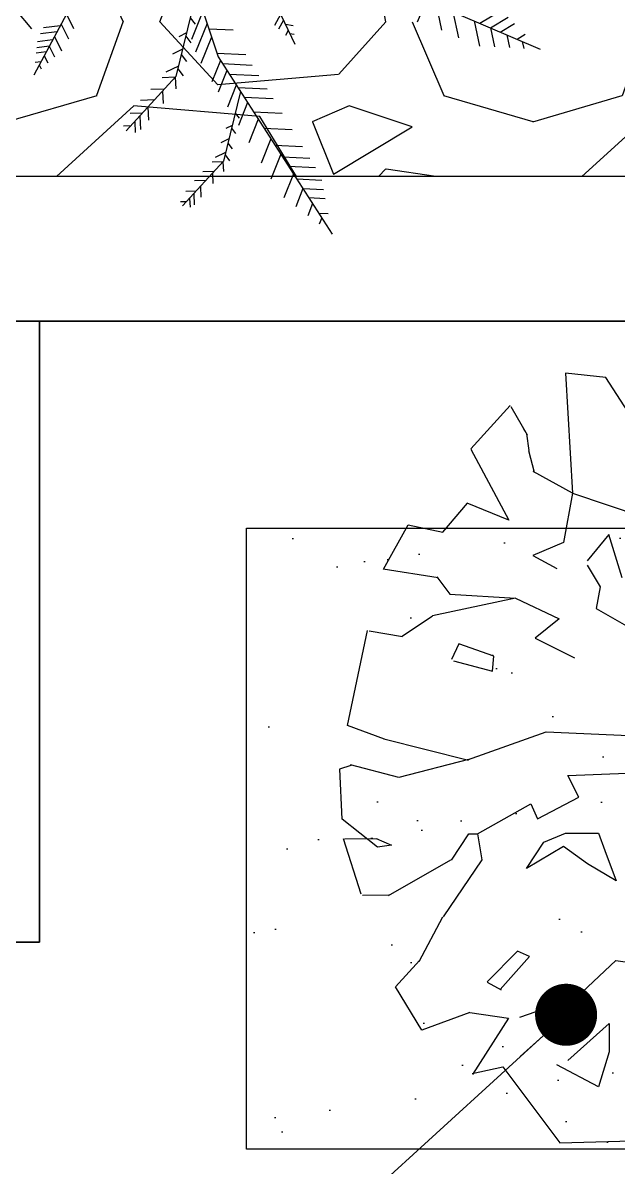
# Model space of a CAD drawing. Extents: x 58467 to 79089, y -33726 to -17391.
# Drawn here: x 76191.8 to 76220.6, y -20128.9 to -20073.6 of the extents above; entities that cross this region are included whole.
import ezdxf

# ---------------------------------------------------------------- set-up
doc = ezdxf.new("R2010")
doc.units = 0
doc.header["$LTSCALE"] = 100
doc.linetypes.add('DOT', pattern=[0.25, 0, -0.25])
doc.linetypes.add('HIDDEN2', pattern=[0.1875, 0.125, -0.0625])
for name, color, linetype in [('BA_clad-wood', 30, 'Continuous'), ('BA_elev4', 252, 'Continuous'), ('BA_env_landscp', 84, 'Continuous'), ('BA_hatch_env2', 114, 'Continuous'), ('BA_str_steel', 72, 'Continuous'), ('BA_text_material', 12, 'Continuous'), ('BA_trace_down-str', 214, 'HIDDEN2')]:
    doc.layers.add(name, color=color, linetype=linetype)
doc.styles.add('dim', font='simplex.shx', dxfattribs={"width": 0.7})
doc.dimstyles.new('1_100', dxfattribs={"dimtxt": 8, "dimasz": 3, "dimexe": 6, "dimexo": 0, "dimgap": 2, "dimtad": 0, "dimdec": 1, "dimzin": 11, "dimtxsty": 'dim', "dimblk": 'DOT', "dimcen": 0, "dimdle": 1.25, "dimclrt": 256, "dimadec": 0, "dimazin": 0, "dimtfac": 1.25, "dimtdec": 1, "dimtix": 1, "dimtofl": 0, "dimtmove": 1, "dimatfit": 3, "dimldrblk": 'DOT', "dimfxl": 20, "dimfxlon": 1, "dimtolj": 1, "dimtzin": 0, "dimarcsym": 0})

# ---------------------------------------------------------------- blocks, each defined once
blk = doc.blocks.new('6. kat kolonlar pl.')
at = {"layer": 'BA_str_steel'}
blk.add_lwpolyline([(489.5000249887817, 888.0000589181436), (519.5000272813122, 888.0000589181436), (519.5000272813122, 858.0000566256167), (489.5000249887817, 858.0000566256167)], close=True, dxfattribs=at)
blk = doc.blocks.new('_Dot')
at = {"color": 0, "linetype": 'ByBlock', "lineweight": -2}
blk.add_line((-0.5, 0), (-1, 0), dxfattribs=at)
at = {"color": 0, "linetype": 'ByBlock', "const_width": 0.5}
blk.add_lwpolyline([(-0.25, 0, 1), (0.25, 0, 1)], format="xyb", close=True, dxfattribs=at)
blk = doc.blocks.new('TOP AKASYA')
for p, q in [((177843.4123025858, 54522.6151437636), (177846.5686443459, 54470.07383208357)), ((177861.100542298, 54520.80140040356), (177843.4123025858, 54522.6151437636)), ((177875.558144314, 54498.42572136359), (177861.100542298, 54520.80140040356)), ((177802.0334610819, 54489.54233256355), (177819.2115134017, 54508.44084648363)), ((177819.4465916739, 54508.02612360359), (177826.6815496896, 54495.6556855236)), ((177825.7167733058, 54497.30428104357), (177825.2343851139, 54498.12878472361)), ((177826.4464714179, 54496.06546632352), (177827.349183514, 54488.84508744361)), ((177801.9697906178, 54489.38542152358), (177818.6262887621, 54458.17989288355)), ((177827.295314842, 54488.8076100035), (177829.7366199938, 54479.26610088356)), ((177846.5686443459, 54470.07383208357), (177829.3154724098, 54479.53544424361)), ((177846.5686443459, 54470.07383208357), (177842.5944707137, 54448.43411112358)), ((177846.5686443459, 54470.07383208357), (177876.9693964419, 54459.88408680352)), ((177800.42633785, 54465.72644904359), (177789.5086241857, 54453.00347592357)), ((177818.6262887621, 54458.17989288355), (177800.42633785, 54465.72644904359)), ((177763.7382715778, 54436.70861448364), (177774.4461939457, 54456.25371720357)), ((177774.4461939457, 54456.25371720357), (177789.650667802, 54452.96764584359)), ((177862.4007623619, 54451.98664296366), (177852.9073561539, 54440.46624264361)), ((177868.2391297539, 54432.90815496359), (177862.4007623619, 54451.98664296366)), ((177842.5944707137, 54448.43411112358), (177829.2264737859, 54442.70953512359)), ((177829.2264737859, 54442.70953512359), (177839.7295469378, 54436.98454728356)), ((177763.5546321218, 54436.8523466436), (177787.7031588097, 54433.16308392359)), ((177852.9179816258, 54438.55654056359), (177858.7049513859, 54429.03109320358)), ((177787.0608119619, 54433.44519432356), (177792.83633257, 54425.83315560357)), ((177792.83633257, 54425.83315560357), (177821.5140696579, 54424.0816000835)), ((177858.7049513859, 54429.03109320358), (177856.8472235141, 54419.46528552355)), ((177821.5140696579, 54424.0816000835), (177785.2455447938, 54416.23440072361)), ((177821.5140696579, 54424.0816000835), (177840.68452153, 54415.03635816353)), ((177856.8472235141, 54419.46528552355), (177870.2657943941, 54411.89401896359)), ((177785.168819002, 54416.18703912354), (177771.8392055619, 54407.27399784357)), ((177840.68452153, 54415.03635816353), (177830.1814483779, 54406.44825864358)), ((177747.8963517698, 54368.22003432355), (177756.7220829698, 54409.91224488363)), ((177757.3701543938, 54409.74091944362), (177772.0905926981, 54407.27893992358)), ((177830.1814483779, 54406.44825864358), (177847.3685199938, 54397.85974728357)), ((177796.7313093698, 54403.9702173636), (177793.5382726659, 54397.12214184353)), ((177812.072925946, 54398.55205032353), (177796.7313093698, 54403.9702173636)), ((177794.431224154, 54396.53774088361), (177811.4281080579, 54392.08286760359)), ((177811.4281080579, 54392.08286760359), (177812.072925946, 54398.55205032353)), ((177764.1349558659, 54362.21581896362), (177747.8963517698, 54368.22003432355)), ((177800.5764947141, 54353.17222440359), (177834.9563213378, 54365.41705128357)), ((177834.9563213378, 54365.41705128357), (177877.9235473537, 54363.50858472359)), ((177763.843537882, 54362.43450600363), (177800.9266822659, 54353.08409064358)), ((177744.566172346, 54349.18890792358), (177749.5752998978, 54350.88857160353)), ((177745.6452343301, 54327.16905864359), (177744.568643386, 54349.13825160364)), ((177770.3455442498, 54345.43951656355), (177749.2920775298, 54351.05495496362)), ((177800.8826153858, 54353.25047400359), (177770.3455442498, 54345.43951656355)), ((177844.5044198978, 54346.33238568362), (177870.2853979777, 54347.28703080358)), ((177849.2784691779, 54336.79087656359), (177844.5044198978, 54346.33238568362)), ((177831.1364229699, 54327.24730824359), (177849.2784691779, 54336.79087656359)), ((177804.8836821698, 54320.78306760355), (177828.271540378, 54333.92735304359)), ((177828.271540378, 54333.92735304359), (177831.1364229699, 54327.24730824359)), ((177761.0031185859, 54314.82950856358), (177745.6452343301, 54327.16905864359)), ((177793.4795030978, 54309.25154760364), (177801.062177626, 54320.76206376353)), ((177801.062177626, 54320.76206376353), (177804.8836821698, 54320.78306760355)), ((177804.8836821698, 54320.78306760355), (177806.8573018178, 54309.32485512362)), ((177834.0029941057, 54317.09215752353), (177843.5379961537, 54320.96757192364)), ((177843.5379961537, 54320.96757192364), (177857.8723756419, 54321.04582152354)), ((177857.8723756419, 54321.04582152354), (177860.7813662979, 54313.41607368361)), ((177753.9485876738, 54294.2445098436), (177746.1700420419, 54318.57272232359)), ((177746.6467056579, 54318.56942760354), (177760.9761842496, 54318.6476772036)), ((177759.0670587459, 54318.63491016359), (177758.1112604741, 54318.63161544361)), ((177760.5044215298, 54318.64932456361), (177767.2088060739, 54315.82039560359)), ((177767.2088060739, 54315.82039560359), (177761.0031185859, 54314.82950856358)), ((177826.4219669378, 54305.58370056363), (177834.0029941057, 54317.09215752353)), ((177842.6140742979, 54315.22775784355), (177826.4219669378, 54305.58370056363)), ((177853.1668977218, 54307.64207688355), (177842.6140742979, 54315.22775784355)), ((177765.8930596418, 54293.64404712363), (177793.2811609538, 54309.32197224362)), ((177806.8573018178, 54309.32485512362), (177789.7943175939, 54284.38794312354)), ((177860.7813662979, 54313.41607368361), (177865.6321413697, 54300.06422088361)), ((177865.6321413697, 54300.06422088361), (177853.1668977218, 54307.64207688355)), ((177765.8947070021, 54293.83019880358), (177754.4268574659, 54293.76471624353)), ((177789.5975816259, 54284.21661768357), (177779.1941325699, 54264.57020232356)), ((177822.4094510018, 54269.3043031236), (177809.1067718978, 54255.84990216364)), ((177827.6797674818, 54266.94404808358), (177822.4094510018, 54269.3043031236)), ((177768.9824362178, 54253.70956968357), (177779.430817018, 54265.23491208353)), ((177814.8578292099, 54252.53747304362), (177827.6797674818, 54266.94404808358)), ((177848.3234945859, 54249.00182664361), (177865.510525018, 54265.22338056362)), ((177865.510525018, 54265.22338056362), (177878.8785219458, 54263.31491400355)), ((177780.5555520577, 54234.66567624363), (177768.9824362178, 54253.70956968357)), ((177809.101871002, 54255.65386632354), (177815.3328866498, 54252.34184904362)), ((177823.497491098, 54240.41372712358), (177848.3234945859, 54249.00182664361)), ((177801.5355877059, 54242.42309448357), (177780.5555520577, 54234.66567624363)), ((177801.5306868099, 54242.47375080362), (177818.5063197698, 54239.94011112355)), ((177818.5063197698, 54239.94011112355), (177802.636641946, 54215.24494920352)), ((177844.5044198978, 54221.32906152362), (177862.646424922, 54237.55020360359)), ((177862.646424922, 54237.55020360359), (177862.646424922, 54225.1455828036)), ((177862.646424922, 54225.1455828036), (177857.8723756419, 54209.8774384836)), ((177802.5868504899, 54215.64814056359), (177815.9499465218, 54218.58785448356)), ((177815.9499465218, 54218.58785448356), (177840.9783693698, 54185.27988264355)), ((177857.8723756419, 54209.8774384836), (177839.7295469378, 54219.42059496355)), ((177840.9783693698, 54185.27988264355), (177883.9741358978, 54186.47339496361))]:
    blk.add_line(p, q)
blk = doc.blocks.new('tyy')
at = {"layer": 'BA_env_landscp', "xscale": 0.1134259259259247, "yscale": 0.1134259259259247, "zscale": 0.1134259259259247, "rotation": 19.19790960933034}
blk.add_blockref('TOP AKASYA', (51190.9163307881, -32714.3667290252), dxfattribs=at)
blk = doc.blocks.new('MAVİ SEDİR')
for p, q in [((215684.3638658806, 56141.58952993419), (215700.445228227, 56075.84856809695)), ((215463.7963798975, 56117.19232431606), (215447.1863477303, 56127.28415369103)), ((215484.8836361082, 56126.24213207134), (215480.4469308861, 56105.83205559936)), ((215497.9363525543, 56131.84383640597), (215493.6047337816, 56111.91718679318)), ((215679.4612342738, 56126.77589338767), (215688.3071512075, 56104.57063031948)), ((215825.0632456507, 56127.53605417201), (215812.9908440106, 56112.91535325932)), ((215447.9186316125, 56110.37822919947), (215436.9342595185, 56117.05205185358)), ((215455.6299587847, 56113.68762269048), (215441.9133790372, 56122.02146461359)), ((215468.2898130567, 56119.12072627813), (215464.0047022877, 56099.40802640125)), ((215616.7359637297, 56119.52042178752), (215620.5544463015, 56112.63910773959)), ((215618.9465580279, 56124.15863056496), (215623.7148342901, 56115.56568668996)), ((215676.2792988918, 56117.1614581118), (215685.1665967415, 56094.85231953425)), ((215689.3079460028, 56121.37802200153), (215685.6216336685, 56116.46204088358)), ((215785.7616473642, 56124.29377116403), (215780.2221433212, 56113.10390294456)), ((215434.8427490533, 56104.76658289479), (215428.4913053265, 56108.62555714178)), ((215442.8681712917, 56108.21077343747), (215440.7035133348, 56098.25274552663)), ((215455.6299587847, 56113.68762269048), (215452.4008232293, 56098.83270213026)), ((215611.8236484739, 56109.21353564577), (215608.5404721324, 56108.63412549067)), ((215615.2881560386, 56116.48267110378), (215609.1434476887, 56115.39826196831)), ((215612.987520591, 56111.65554043779), (215615.1954644743, 56107.67658938189)), ((215674.871517748, 56112.90775114921), (215655.9319250323, 56112.01354518868)), ((215692.1727340336, 56109.66670572429), (215698.2078306379, 56106.76948126441)), ((215789.8676021821, 56116.62698609124), (215784.1937080086, 56105.16564810875)), ((215790.5716288016, 56115.31240251276), (215803.5149340828, 56113.64977826077)), ((215793.0906084528, 56110.60887399254), (215805.9141220959, 56108.96163750113)), ((215430.7827554629, 56103.02419587608), (215429.6261580482, 56097.70352648332)), ((215672.7537012895, 56106.50862394447), (215681.0052575366, 56085.79534135713)), ((215692.7929162527, 56107.1313872159), (215688.9494917205, 56102.00588489403)), ((215795.0874725428, 56106.88025824357), (215789.6074454039, 56095.81053412243)), ((215799.0698458561, 56099.44422895742), (215794.9402558799, 56091.1024049825)), ((215796.5009586631, 56104.2409466173), (215808.3042605866, 56102.72476078956)), ((215799.0698458561, 56099.44422895742), (215808.8170233743, 56098.19216131487)), ((215668.5709234512, 56093.87007476894), (215646.0210838385, 56092.80541613061)), ((215696.2865785917, 56092.84921897966), (215692.285649998, 56087.51367287354)), ((215695.255719665, 56097.06339287241), (215703.1109308016, 56093.29239940954)), ((215803.0842840045, 56091.94832706919), (215800.3160044922, 56086.35636744661)), ((215801.49557548, 56094.91482020941), (215809.3012111921, 56093.91215211537)), ((215664.2714200498, 56085.82624090007), (215641.0294049877, 56084.72890218132)), ((215665.8469352975, 56088.27208682504), (215672.4572801667, 56071.67861800863)), ((215699.0204476863, 56081.67310218419), (215694.8962686337, 56076.17319210849)), ((215698.4786740955, 56083.88788450131), (215708.236633703, 56079.20345256809)), ((215806.8859578976, 56084.84970617615), (215805.4068397225, 56081.86186875736)), ((215805.6088175942, 56087.2344280372), (215810.1222349797, 56086.65465980632)), ((215659.0166963775, 56077.6687543259), (215635.9940833269, 56076.58177436137)), ((215660.8718847545, 56080.54876766657), (215667.6006488082, 56063.65803976826)), ((215700.445228227, 56075.84856809695), (215739.1096337145, 56033.43449147716)), ((215701.0536159175, 56075.18117901412), (215700.5613314381, 56066.07733339862)), ((215701.0536159175, 56075.18117901412), (215711.2957767319, 56074.78761211519)), ((215652.2593155873, 56067.17852752968), (215629.5188454292, 56066.10486854098)), ((215650.2018565991, 56063.98450723098), (215663.4309270876, 56009.903777042)), ((215653.522876139, 56069.14009180563), (215660.4265657738, 56051.81026092036)), ((215709.4157614333, 56066.00807325586), (215719.9543024006, 56065.60311760609)), ((215710.9581753497, 56064.31607615407), (215710.4407183686, 56054.74671399413)), ((215647.3950826037, 56059.6272426796), (215624.8577101852, 56058.56317266213)), ((215644.7597489981, 56055.53612393634), (215651.872023925, 56037.68269653567)), ((215717.1683282156, 56057.50366313093), (215727.9816439909, 56057.08814894073)), ((215640.0175229109, 56048.17424383556), (215617.7881878958, 56047.12471736644)), ((215654.2690234863, 56047.35783982802), (215651.2365387589, 56043.31378812839)), ((215722.3379958047, 56051.83264156842), (215721.7916169364, 56041.72842526066)), ((215726.4652451683, 56047.30513187235), (215736.2008701612, 56046.93102919937)), ((215636.395200886, 56042.55091421292), (215643.7065738841, 56024.19770537879)), ((215656.6256946427, 56037.72371647409), (215661.5903684472, 56035.34036201847)), ((215728.6660761482, 56044.89086446979), (215728.1036144228, 56034.48922694767)), ((215732.6063103648, 56040.5685066355), (215732.1520148383, 56032.16719294107)), ((215735.4980158622, 56037.39636375673), (215741.1817601984, 56037.17795929374)), ((215631.9385971031, 56035.63243708767), (215610.0465838355, 56034.59883678557)), ((215657.1358774316, 56035.6380780477), (215653.9741469165, 56031.42166714642)), ((215623.4082773746, 56022.38988181768), (215601.8724330367, 56021.37309752554)), ((215626.5051634534, 56027.19751932341), (215634.0519451489, 56008.25338112653)), ((215660.009881782, 56023.88908525369), (215656.7185831193, 56019.49988525853)), ((215659.1618624966, 56027.35580668419), (215665.6238238399, 56024.25366040716)), ((215617.4943718745, 56013.20907465692), (215596.2054525593, 56012.20394857891)), ((215618.8132620235, 56015.25653316367), (215626.543131044, 55995.85280414715)), ((215662.2588546103, 56014.69523502568), (215658.8661659675, 56010.17082369132)), ((215661.8131734007, 56016.51718958143), (215669.8403997446, 56012.66361804261)), ((215663.4309270876, 56009.903777042), (215695.2375697446, 55975.01252857555)), ((215612.7754346139, 56005.88334836769), (215591.6835464635, 56004.88752483621)), ((215663.9314072999, 56009.35476029644), (215663.5264375009, 56001.86563016119)), ((215663.9314072999, 56009.35476029644), (215672.3569538705, 56009.03099890508)), ((215670.8103899434, 56001.80865443423), (215679.4797488136, 56001.47552427271)), ((215606.3866459343, 55995.96532771996), (215586.9727839535, 55995.04872980991)), ((215609.0346039347, 56000.07604470253), (215616.5003568581, 55981.33530714969)), ((215672.0792315989, 56000.41676061057), (215671.6535540518, 55992.54468088144)), ((215677.1879125823, 55994.81264013006), (215686.0833104675, 55994.47082415744)), ((215601.5742142466, 55988.49445972968), (215585.5422292761, 55987.73753233762)), ((215601.5742142466, 55988.49445972968), (215607.2001897493, 55974.37198186884)), ((215681.4406553205, 55990.14746672149), (215680.9911856545, 55981.83539794976)), ((215684.8358697046, 55986.42298470207), (215692.844722842, 55986.11523523881)), ((215686.6463474203, 55984.43692699387), (215686.1836474543, 55975.8801895103)), ((215597.0299671738, 55981.43992426816), (215584.1913957834, 55980.83376936111)), ((215594.053755814, 55976.81962342578), (215597.8251405787, 55967.35259005204)), ((215689.8877168436, 55980.88120980807), (215689.513998037, 55973.97000610122)), ((215692.2665312146, 55978.27169819836), (215696.9421708056, 55978.09203132847)), ((215589.3244140678, 55969.47774510717), (215581.9008250796, 55969.12725090059)), ((215586.9318798675, 55965.76355063491), (215588.9469667569, 55960.70522431134))]:
    blk.add_line(p, q)
for points in [[(215733.4426660906, 56289.88447982464), (215567.7380054727, 56161.79991668507), (215416.9165637831, 56097.07338047624)], [(215733.4426660906, 56289.88447982464), (215667.6389332787, 56091.05400275144), (215578.7606014943, 55953.07837482339)], [(215733.4426660906, 56289.88447982464), (215651.084399317, 56191.58937426909), (215607.8486486353, 56100.87329919593)], [(215733.4426660906, 56289.88447982464), (215763.804345658, 56165.29322693754), (215811.2478052394, 56076.70510946894)]]:
    blk.add_lwpolyline(points)
blk = doc.blocks.new('FRN35_A_R')
at = {"layer": 'BA_elev4'}
h = blk.add_hatch(dxfattribs=at)
h.set_pattern_fill('GRAVEL', color=256, angle=90, style=0)
h.set_pattern_definition([(318.0127875, (57945.15012413157, -45787.03264108207), (228.5999999858178, -203.2000000159581), [3.4172144, -338.30483639565]), (274.969741, (57947.69012413157, -45789.31864108207), (-25.40000144697924, 304.799999879405), [5.864047199999996, -580.5404889352395]), (222.5104470999999, (57948.19812413157, -45795.16064108207), (279.3999999024596, 254.0000001072749), [4.1348152, -409.347227941]), (357.2736889999999, (57954.54812413157, -45805.06664108207), (-507.9999999973313, 25.40000005319725), [5.340045199999995, -528.6643742573793]), (22.83365418000001, (57959.88212413157, -45805.32064108207), (-304.7999999955546, -127.0000000106341), [5.236336999999996, -518.3980774534394]), (87.27368899999998, (57964.70812413158, -45803.28864108207), (-25.40000005319728, -507.9999999973313), [5.340045199999995, -528.6643742573793]), (127.69424047, (57964.96212413157, -45797.95464108207), (254.0000000190041, -330.1999999853589), [7.061936599999999, -699.1311531424701]), (162.25532837, (57960.64412413157, -45792.36664108207), (-558.7999999847885, 177.8000000477929), [6.667195199999999, -660.0525660190499]), (211.42956562, (57954.29412413157, -45790.33464108207), (-330.1999999822602, -203.2000000288312), [5.358129999999997, -530.4554569871196]), (265.2363582999999, (57949.72212413157, -45793.12864108207), (25.40000004389256, 279.3999999959952), [6.117132799999999, -299.7393695]), (312.3974378, (57949.21412413157, -45799.22464108207), (279.4000000106399, -304.7999999902466), [7.910779199999999, -783.1677251217699]), (228.81407483, (57954.80212413157, -45779.92064108207), (-152.4000000123918, -177.7999999893351), [2.700045399999999, -267.3056582434399]), (261.4692344, (57953.02412413157, -45781.95264108207), (50.79999994237343, 330.2000000088966), [5.136819799999999, -508.5463899704]), (314.9999999999999, (57952.26212413157, -45787.03264108207), (25.40000000000239, -3.552713678800501e-15), [3.5920934, -32.32893108428]), (293.19859051, (57949.21412413157, -45788.81064108207), (-50.79999999109334, 127.0000000034609), [1.934413199999999, -191.5062236889398]), (21.80140949000004, (57949.97612413157, -45790.58864108207), (-76.19999999822872, -25.40000000531496), [2.7356562, -134.0475299]), (120.96375653, (57952.51612413157, -45789.57264108207), (-50.79999999721125, 76.20000000186383), [4.443196599999997, -143.6629815290999]), (251.56505118, (57950.23012413157, -45785.76264108207), (25.39999999733753, 50.80000000132583), [3.2128714, -77.10898116828]), (106.389540334, (57949.97612413157, -45805.32064108207), (-76.20000000000243, 254.0000000000014), [4.50088, -445.58826672539]), (160.34617594, (57948.70612413158, -45801.00264108207), (279.3999999967041, -101.6000000092932), [3.7759894, -373.822156782]), (23.19859050999997, (57945.15012413157, -45785.76264108207), (-127.0000000035529, -50.79999999113262), [3.868800999999998, -189.5718358889398]), (73.61045967000004, (57948.70612413158, -45784.23864108207), (-76.19999998222859, -254.0000000053229), [4.500879999999996, -445.5882667253997]), (69.44395478000001, (57965.72412413157, -45805.32064108207), (-50.8000000000021, -126.9999999999986), [4.340351999999996, -212.6773431310599]), (24.77514060000005, (57967.24812413157, -45801.25664108207), (-279.3999999312726, -127.0000001511693), [3.636721199999999, -360.0359338071999]), (156.80140949, (57970.55012413157, -45785.50864108207), (-127.000000003193, 50.79999999202298), [3.868801, -189.57183588894]), (107.35402464, (57966.99412413158, -45783.98464108207), (101.6000000213246, -330.1999999934302), [4.257827400000001, -421.523759802]), (159.44395478, (57970.55012413157, -45797.95464108207), (126.9999999996463, -50.80000000088461), [2.170176, -214.84751913106]), (191.309932474, (57970.55012413157, -45787.03264108207), (-101.6000000000037, -25.400000000004), [1.295146, -128.21994964526]), (255.963756532, (57969.28012413158, -45787.28664108207), (25.39999999999865, 76.19999999999513), [5.236336999999999, -99.49054589068997]), (276.00900596, (57968.01012413157, -45792.36664108207), (-25.40000001329354, 253.9999999986537), [4.852669999999994, -480.4136486333697]), (33.69006753000003, (57954.80212413157, -45789.57264108207), (-50.79999999823702, -25.40000000352969), [3.6632388, -87.9177635968]), (83.15722659000001, (57957.85012413158, -45787.54064108207), (50.79999997739394, 431.8000000026568), [6.3955676, -633.1600906503099]), (150.9453959, (57958.61212413157, -45781.19064108207), (177.7999999984025, -101.6000000027969), [2.615082399999999, -258.8939231810999]), (180, (57956.32612413157, -45779.92064108207), (-25.4, -25.4), [1.524, -23.876]), (210.25643716, (57967.24812413157, -45792.87464108207), (177.800000007098, 101.5999999875716), [3.5286696, -349.3394077319999]), (138.0127875, (57964.20012413157, -45794.65264108207), (-228.599999985102, 203.2000000167534), [6.8344288, -334.8876219956499]), (90, (57959.12012413157, -45790.08064108207), (-25.4, 25.4), [6.604, -18.796]), (55.3048465, (57959.12012413157, -45783.47664108207), (177.7999998625458, 254.0000000962153), [4.016095599999998, -397.5931672413999]), (344.0546040999999, (57961.40612413157, -45780.17464108207), (101.6000000004475, -25.39999999822557), [3.6982908, -181.21650038772]), (297.64597536, (57964.96212413157, -45781.19064108207), (253.9999999663075, -482.6000000177335), [6.021450999999995, -596.1246442293794]), (265.42607874, (57967.75612413157, -45786.52464108207), (-25.39999999999478, -330.1999999999883), [6.370294599999998, -630.6584645623999])])
h.paths.add_polyline_path([(90338.79417715043, -2447.31369873631), (90499.81332888316, -2447.31369873631), (90499.81332888316, -2519.463677463558), (90338.79417715043, -2519.463677463558)])
at = {"layer": 'BA_hatch_env2'}
h = blk.add_hatch(dxfattribs=at)
h.set_pattern_fill('AR-SAND', color=256, scale=0.2000000000000001, angle=90.00000000000001)
h.set_pattern_definition([(127.5, (57970.55012413157, -45805.32064115117), (-9.78826474658685, -0.3200062591968114), [0, -7.721600000000003, 0, -8.636000000000003, 0, -8.255000000000003]), (97.49999999999997, (57970.55012413157, -45805.32064115117), (-14.33650201136709, 8.990465662760052), [0, -4.165600000000001, 0, -6.959600000000002, 0, -2.667000000000001]), (57.49999999999999, (57970.55012413157, -45811.56904115117), (-0.02874369357091876, 15.81984740482916), [0, -2.540000000000001, 0, -9.144000000000004, 0, -11.938]), (47.5, (57970.55012413157, -45811.56904115117), (-4.458586465144331, 15.27112904944595), [0, -1.27, 0, -5.9944, 0, -6.858000000000001])])
h.paths.add_polyline_path([(90516.81446661067, -2486.46367517105), (90516.81446661067, -2326.463675171006), (90546.82254519705, -2326.463675171006), (90546.82254519705, -2486.46367517105)])
at = {"layer": 'BA_clad-wood'}
for points in [[(90536.8144689032, -2496.463675171028), (90506.81332888316, -2496.463675171028), (90506.81332888316, -2316.463675171028), (90506.8144666107, -2316.463675171028)], [(90536.8144689032, -2496.463675171028), (90506.81446661068, -2496.463675171028), (90506.81446661068, -2316.463675171028)], [(90556.82254519704, -2496.463675171028), (90556.82254519704, -2526.463677463558), (90536.8144689032, -2526.463677463558), (90536.8144689032, -2496.463675171028)]]:
    blk.add_lwpolyline(points, dxfattribs=at)
for points in [[(90516.81446661067, -2486.46367517105), (90516.81446661067, -2326.463675171006), (90546.82254519705, -2326.463675171006), (90546.82254519705, -2486.46367517105)], [(90331.79417715043, -2440.31369873631), (90506.81332888316, -2440.31369873631), (90506.81332888316, -2526.463677463558), (90331.79417715043, -2526.463677463558)], [(90338.79417715043, -2447.31369873631), (90499.81332888316, -2447.31369873631), (90499.81332888316, -2519.463677463558), (90338.79417715043, -2519.463677463558)]]:
    blk.add_lwpolyline(points, close=True, dxfattribs=at)
at = {"layer": 'BA_env_landscp'}
for name, p, xscale, yscale, zscale, rotation in [('tyy', (50128.55007116886, -58612.42918444848), 0.9720000000000106, 0.9720000000000106, 0.9720000000000106, 70.80209039066966), ('MAVİ SEDİR', (93975.36608773845, 10897.73716192755), -0.06206571674849529, 0.06206571674849529, 0.06206571674849527, 90)]:
    blk.add_blockref(name, p, dxfattribs=dict(at, xscale=xscale, yscale=yscale, zscale=zscale, rotation=rotation))

msp = doc.modelspace()

# ---------------------------------------------------------------- block references
at = {"rotation": 270}
msp.add_blockref('FRN35_A_R', (78689.0513106211, 70418.75470608473), dxfattribs=at)
at = {"layer": 'BA_trace_down-str', "linetype": 'DOT', "ltscale": 0.1, "transparency": 33554687}
msp.add_blockref('6. kat kolonlar pl.', (75673.08760816875, -20976.05981944408), dxfattribs=at)

# ---------------------------------------------------------------- leaders
at = {"layer": 'BA_text_material', "color": 9}
msp.add_leader([(76218.03972668594, -20121.57598740422), (76175.18211366457, -20160.70706501052), (76156.87162719079, -20160.70706501052)], dimstyle='1_100', override={"dimasz": 3, "dimgap": 2, "dimtad": 0, "dimldrblk": 'Dot'}, dxfattribs=at)

doc.saveas('drawing.dxf')
